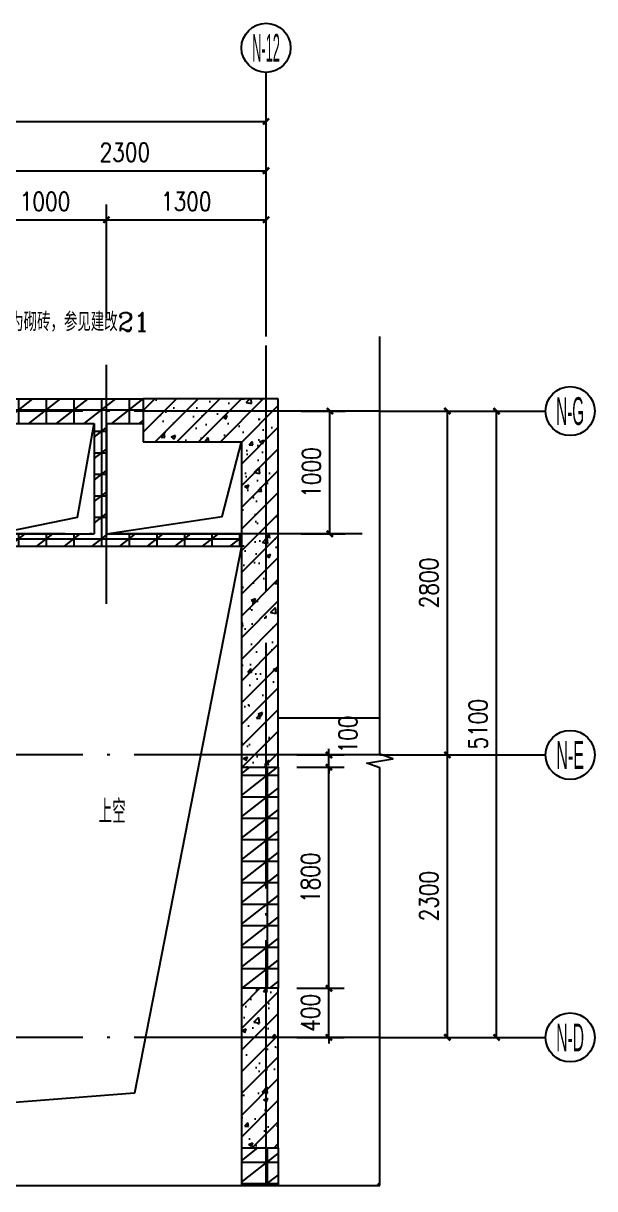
# Model space of a CAD drawing. Extents: x 718358 to 1668613, y -348838 to -159582.
# Drawn here: x 774686 to 779340, y -194992 to -185502 of the extents above; entities that cross this region are included whole.
import ezdxf
from ezdxf.enums import TextEntityAlignment as Align

# ---------------------------------------------------------------- set-up
doc = ezdxf.new("R2010")
doc.units = 0
doc.header["$LTSCALE"] = 1000
doc.linetypes.add('DASH', pattern=[0.35, 0.25, -0.1])
doc.linetypes.add('DOTE', pattern=[2.42, 2, -0.2, 0.02, -0.2])
for name, color, linetype in [('变更', 6, 'Continuous'), ('建-可见线', 7, 'Continuous'), ('建-墙体', 2, 'Continuous'), ('建-尺寸', 73, 'Continuous'), ('建-影线', 8, 'Continuous'), ('建-房间名', 7, 'Continuous'), ('建-柱子', 6, 'Continuous'), ('建-符号', 3, 'Continuous'), ('建-轴标', 3, 'Continuous'), ('建-轴网', 14, 'DOTE')]:
    doc.layers.add(name, color=color, linetype=linetype)
doc.styles.add('_TCH_AXIS', font='gt宽度调整.shx', dxfattribs={"bigfont": 'gt国标汉字.shx'})
doc.styles.add('_TCH_LABEL', font='COMPLEX', dxfattribs={"bigfont": 'GBCBIG'})
doc.styles.add('DIM_FONT', font='SIMPLEX.shx', dxfattribs={"width": 0.8, "bigfont": 'GBCBIG.shx'})
doc.dimstyles.new('DIMN50', dxfattribs={"dimscale": 0.5, "dimtxt": 300, "dimasz": 100, "dimexe": 250, "dimexo": 300, "dimgap": 150, "dimtad": 1, "dimdec": 0, "dimzin": 0, "dimdsep": 46, "dimtxsty": 'DIM_FONT', "dimblk": 'ARCHTICK', "dimcen": 0.09, "dimdle": 1, "dimclrt": 7, "dimazin": 2, "dimtfac": 1, "dimtdec": 0, "dimtix": 1, "dimtmove": 2, "dimatfit": 3, "dimldrblk": 'ARCHTICK', "dimfxl": 1, "dimtolj": 1, "dimtzin": 0, "dimarcsym": 0})
pattern_1 = [(45, (0, 0), (-88.388348, 88.388348), []), (50, (0, 0), (358.63009, -31.37607), [37.5, -412.5]), (355, (0, 0), (-69.37567, 376.09607), [30, -330]), (100.4514, (29.9, -2.6), (289.25469, 344.71977), [31.8701, -350.57106]), (46.1842, (0, 100), (533.62052, -82.7595), [56.25, -618.75]), (96.6356, (44.47, 93.1), (467.33135, 487.05894), [47.80514, -525.8565]), (351.1842, (0, 100), (467.33097, 487.0593), [45, -495]), (21, (50, 75), (298.45353, -201.30945), [37.5, -412.5]), (326, (50, 75), (121.65767, 362.57502), [30, -330]), (71.4514, (74.87, 58.22), (420.11131, 161.26525), [31.8701, -350.57106]), (37.5, (0, 0), (6.079928, 166.446927), [0, -326, 0, -335, 0, -331.25]), (7.5, (0, 0), (131.53477, 197.205856), [0, -191, 0, -318.5, 0, -126.25]), (327.5, (-111.5, 0), (266.911218, -11.277436), [0, -125, 0, -390, 0, -517.5]), (317.5, (-161.5, 0), (291.593085, 50.05249), [0, -162.5, 0, -259, 0, -367.5])]
pattern_2 = [(0, (0, 0), (0, 175), []), (37.875, (200, 0), (-84.807639, 109.038328), []), (90, (200, 0), (-225, 1e-14), [])]

# ---------------------------------------------------------------- blocks, each defined once
blk = doc.blocks.new('_ArchTick')
at = {"color": 0, "linetype": 'ByBlock', "const_width": 0.4}
blk.add_lwpolyline([(-0.5, -0.5), (0.5, 0.5)], dxfattribs=at)
blk = doc.blocks.new('*D1001')
at = {"layer": 'Defpoints', "color": 0, "transparency": 16777216}
for p in [(776797.9, -188660.1), (777182.8, -188660.1), (776797.9, -189660.1)]:
    blk.add_point(p, dxfattribs=at)
at = {"layer": '建-尺寸', "color": 0, "lineweight": -2, "transparency": 16777216}
for p, q in [((776947.9, -188660.1), (777307.8, -188660.1)), ((777182.8, -189660.6), (777182.8, -188659.6)), ((776947.9, -189660.1), (777307.8, -189660.1))]:
    blk.add_line(p, q, dxfattribs=at)
at = {"layer": '建-尺寸', "color": 0, "lineweight": -2, "transparency": 16777216, "xscale": 50, "yscale": 50, "zscale": 50}
for p, rotation in [((777182.8, -188660.1), 90), ((777182.8, -189660.1), 270)]:
    blk.add_blockref('_ArchTick', p, dxfattribs=dict(at, rotation=rotation))
at = {"layer": '建-尺寸', "color": 7, "transparency": 16777216, "insert": (777032.8, -189160.1), "char_height": 150, "attachment_point": 5, "rotation": 90, "style": 'DIM_FONT'}
blk.add_mtext('\\A1;1000', dxfattribs=at)
blk = doc.blocks.new('*D1007')
at = {"layer": 'Defpoints', "color": 0, "transparency": 16777216}
for p in [(776762.8, -191460.1), (777175.2, -191460.1), (776762.8, -191560.1)]:
    blk.add_point(p, dxfattribs=at)
at = {"layer": '建-尺寸', "color": 0, "lineweight": -2, "transparency": 16777216}
for p, q in [((776912.8, -191460.1), (777300.2, -191460.1)), ((777175.2, -191460.1), (777175.2, -191410.1)), ((777175.2, -191560.1), (777175.2, -191460.1)), ((776912.8, -191560.1), (777300.2, -191560.1)), ((777175.2, -191560.1), (777175.2, -191610.1))]:
    blk.add_line(p, q, dxfattribs=at)
at = {"layer": '建-尺寸', "color": 0, "lineweight": -2, "transparency": 16777216, "xscale": 50, "yscale": 50, "zscale": 50}
for p, rotation in [((777175.2, -191460.1), 270), ((777175.2, -191560.1), 90)]:
    blk.add_blockref('_ArchTick', p, dxfattribs=dict(at, rotation=rotation))
at = {"layer": '建-尺寸', "color": 7, "transparency": 16777216, "insert": (777330.2, -191293.5), "char_height": 150, "attachment_point": 5, "rotation": 90, "style": 'DIM_FONT'}
blk.add_mtext('\\A1;100', dxfattribs=at)
blk = doc.blocks.new('*D1008')
at = {"layer": 'Defpoints', "color": 0, "transparency": 16777216}
for p in [(776762.8, -191560.1), (777175.2, -191560.1), (776762.8, -193360.1)]:
    blk.add_point(p, dxfattribs=at)
at = {"layer": '建-尺寸', "color": 0, "lineweight": -2, "transparency": 16777216}
for p, q in [((776912.8, -191560.1), (777300.2, -191560.1)), ((777175.2, -193360.6), (777175.2, -191559.6)), ((776912.8, -193360.1), (777300.2, -193360.1))]:
    blk.add_line(p, q, dxfattribs=at)
at = {"layer": '建-尺寸', "color": 0, "lineweight": -2, "transparency": 16777216, "xscale": 50, "yscale": 50, "zscale": 50}
for p, rotation in [((777175.2, -191560.1), 90), ((777175.2, -193360.1), 270)]:
    blk.add_blockref('_ArchTick', p, dxfattribs=dict(at, rotation=rotation))
at = {"layer": '建-尺寸', "color": 7, "transparency": 16777216, "insert": (777025.2, -192460.1), "char_height": 150, "attachment_point": 5, "rotation": 90, "style": 'DIM_FONT'}
blk.add_mtext('\\A1;1800', dxfattribs=at)
blk = doc.blocks.new('*D1009')
at = {"layer": 'Defpoints', "color": 0, "transparency": 16777216}
for p in [(776762.8, -193360.1), (777175.2, -193360.1), (776762.8, -193760.1)]:
    blk.add_point(p, dxfattribs=at)
at = {"layer": '建-尺寸', "color": 0, "lineweight": -2, "transparency": 16777216}
for p, q in [((776912.8, -193360.1), (777300.2, -193360.1)), ((777175.2, -193360.1), (777175.2, -193310.1)), ((777175.2, -193760.1), (777175.2, -193360.1)), ((776912.8, -193760.1), (777300.2, -193760.1)), ((777175.2, -193760.1), (777175.2, -193810.1))]:
    blk.add_line(p, q, dxfattribs=at)
at = {"layer": '建-尺寸', "color": 0, "lineweight": -2, "transparency": 16777216, "xscale": 50, "yscale": 50, "zscale": 50}
for p, rotation in [((777175.2, -193360.1), 270), ((777175.2, -193760.1), 90)]:
    blk.add_blockref('_ArchTick', p, dxfattribs=dict(at, rotation=rotation))
at = {"layer": '建-尺寸', "color": 7, "transparency": 16777216, "insert": (777025.2, -193560.1), "char_height": 150, "attachment_point": 5, "rotation": 90, "style": 'DIM_FONT'}
blk.add_mtext('\\A1;400', dxfattribs=at)
blk = doc.blocks.new('*D1146')
at = {"layer": 'Defpoints', "color": 0, "transparency": 16777216}
for p in [(778165.5, -188660.1), (778539.9, -188660.1), (778165.5, -193760.1)]:
    blk.add_point(p, dxfattribs=at)
at = {"layer": '建-尺寸', "color": 0, "lineweight": -2, "transparency": 16777216}
for p, q in [((778315.5, -188660.1), (778664.9, -188660.1)), ((778539.9, -193760.6), (778539.9, -188659.6)), ((778315.5, -193760.1), (778664.9, -193760.1))]:
    blk.add_line(p, q, dxfattribs=at)
at = {"layer": '建-尺寸', "color": 0, "lineweight": -2, "transparency": 16777216, "xscale": 50, "yscale": 50, "zscale": 50}
for p, rotation in [((778539.9, -188660.1), 90), ((778539.9, -193760.1), 270)]:
    blk.add_blockref('_ArchTick', p, dxfattribs=dict(at, rotation=rotation))
at = {"layer": '建-尺寸', "color": 7, "transparency": 16777216, "insert": (778389.9, -191210.1), "char_height": 150, "attachment_point": 5, "rotation": 90, "style": 'DIM_FONT'}
blk.add_mtext('\\A1;5100', dxfattribs=at)
blk = doc.blocks.new('*D1147')
at = {"layer": 'Defpoints', "color": 0, "transparency": 16777216}
for p in [(777589.9, -188660.1), (778139.9, -188660.1), (777589.9, -191460.1)]:
    blk.add_point(p, dxfattribs=at)
at = {"layer": '建-尺寸', "color": 0, "lineweight": -2, "transparency": 16777216}
for p, q in [((777739.9, -188660.1), (778264.9, -188660.1)), ((778139.9, -191460.6), (778139.9, -188659.6)), ((777739.9, -191460.1), (778264.9, -191460.1))]:
    blk.add_line(p, q, dxfattribs=at)
at = {"layer": '建-尺寸', "color": 0, "lineweight": -2, "transparency": 16777216, "xscale": 50, "yscale": 50, "zscale": 50}
for p, rotation in [((778139.9, -188660.1), 90), ((778139.9, -191460.1), 270)]:
    blk.add_blockref('_ArchTick', p, dxfattribs=dict(at, rotation=rotation))
at = {"layer": '建-尺寸', "color": 7, "transparency": 16777216, "insert": (777989.9, -190060.1), "char_height": 150, "attachment_point": 5, "rotation": 90, "style": 'DIM_FONT'}
blk.add_mtext('\\A1;2800', dxfattribs=at)
blk = doc.blocks.new('*D1148')
at = {"layer": 'Defpoints', "color": 0, "transparency": 16777216}
for p in [(777589.9, -191460.1), (778139.9, -191460.1), (777589.9, -193760.1)]:
    blk.add_point(p, dxfattribs=at)
at = {"layer": '建-尺寸', "color": 0, "lineweight": -2, "transparency": 16777216}
for p, q in [((777739.9, -191460.1), (778264.9, -191460.1)), ((778139.9, -193760.6), (778139.9, -191459.6)), ((777739.9, -193760.1), (778264.9, -193760.1))]:
    blk.add_line(p, q, dxfattribs=at)
at = {"layer": '建-尺寸', "color": 0, "lineweight": -2, "transparency": 16777216, "xscale": 50, "yscale": 50, "zscale": 50}
for p, rotation in [((778139.9, -191460.1), 90), ((778139.9, -193760.1), 270)]:
    blk.add_blockref('_ArchTick', p, dxfattribs=dict(at, rotation=rotation))
at = {"layer": '建-尺寸', "color": 7, "transparency": 16777216, "insert": (777989.9, -192610.1), "char_height": 150, "attachment_point": 5, "rotation": 90, "style": 'DIM_FONT'}
blk.add_mtext('\\A1;2300', dxfattribs=at)
blk = doc.blocks.new('*D1265')
at = {"layer": 'Defpoints', "color": 0, "transparency": 16777216}
for p in [(776662.9, -186302.4), (765762.8, -188052.4), (776662.9, -188052.4)]:
    blk.add_point(p, dxfattribs=at)
at = {"layer": '建-尺寸', "color": 0, "lineweight": -2, "transparency": 16777216}
for p, q in [((765762.8, -187902.4), (765762.8, -186177.4)), ((776662.9, -187902.4), (776662.9, -186177.4)), ((765762.3, -186302.4), (776663.4, -186302.4))]:
    blk.add_line(p, q, dxfattribs=at)
at = {"layer": '建-尺寸', "color": 0, "lineweight": -2, "transparency": 16777216, "xscale": 50, "yscale": 50, "zscale": 50, "rotation": 180}
blk.add_blockref('_ArchTick', (765762.8, -186302.4), dxfattribs=at)
at = {"layer": '建-尺寸', "color": 0, "lineweight": -2, "transparency": 16777216, "xscale": 50, "yscale": 50, "zscale": 50}
blk.add_blockref('_ArchTick', (776662.9, -186302.4), dxfattribs=at)
at = {"layer": '建-尺寸', "color": 7, "transparency": 16777216, "insert": (771212.9, -186152.4), "char_height": 150, "attachment_point": 5, "style": 'DIM_FONT'}
blk.add_mtext('\\A1;10900', dxfattribs=at)
blk = doc.blocks.new('*D1266')
at = {"layer": 'Defpoints', "color": 0, "transparency": 16777216}
for p in [(776662.9, -186702.4), (774362.8, -188052.4), (776662.9, -188052.4)]:
    blk.add_point(p, dxfattribs=at)
at = {"layer": '建-尺寸', "color": 0, "lineweight": -2, "transparency": 16777216}
for p, q in [((774362.8, -187902.4), (774362.8, -186577.4)), ((776662.9, -187902.4), (776662.9, -186577.4)), ((774362.3, -186702.4), (776663.4, -186702.4))]:
    blk.add_line(p, q, dxfattribs=at)
at = {"layer": '建-尺寸', "color": 0, "lineweight": -2, "transparency": 16777216, "xscale": 50, "yscale": 50, "zscale": 50, "rotation": 180}
blk.add_blockref('_ArchTick', (774362.8, -186702.4), dxfattribs=at)
at = {"layer": '建-尺寸', "color": 0, "lineweight": -2, "transparency": 16777216, "xscale": 50, "yscale": 50, "zscale": 50}
blk.add_blockref('_ArchTick', (776662.9, -186702.4), dxfattribs=at)
at = {"layer": '建-尺寸', "color": 7, "transparency": 16777216, "insert": (775512.9, -186552.4), "char_height": 150, "attachment_point": 5, "style": 'DIM_FONT'}
blk.add_mtext('\\A1;2300', dxfattribs=at)
blk = doc.blocks.new('*D1271')
at = {"layer": 'Defpoints', "color": 0, "transparency": 16777216}
for p in [(776662.8, -187102.4), (775362.8, -188052.4), (776662.8, -188052.4)]:
    blk.add_point(p, dxfattribs=at)
at = {"layer": '建-尺寸', "color": 0, "lineweight": -2, "transparency": 16777216}
for p, q in [((775362.8, -187902.4), (775362.8, -186977.4)), ((776662.8, -187902.4), (776662.8, -186977.4)), ((775362.3, -187102.4), (776663.3, -187102.4))]:
    blk.add_line(p, q, dxfattribs=at)
at = {"layer": '建-尺寸', "color": 0, "lineweight": -2, "transparency": 16777216, "xscale": 50, "yscale": 50, "zscale": 50, "rotation": 180}
blk.add_blockref('_ArchTick', (775362.8, -187102.4), dxfattribs=at)
at = {"layer": '建-尺寸', "color": 0, "lineweight": -2, "transparency": 16777216, "xscale": 50, "yscale": 50, "zscale": 50}
blk.add_blockref('_ArchTick', (776662.8, -187102.4), dxfattribs=at)
at = {"layer": '建-尺寸', "color": 7, "transparency": 16777216, "insert": (776012.8, -186952.4), "char_height": 150, "attachment_point": 5, "style": 'DIM_FONT'}
blk.add_mtext('\\A1;1300', dxfattribs=at)
blk = doc.blocks.new('*D1272')
at = {"layer": 'Defpoints', "color": 0, "transparency": 16777216}
for p in [(775362.8, -187102.4), (774363, -188052.4), (775362.8, -188052.4)]:
    blk.add_point(p, dxfattribs=at)
at = {"layer": '建-尺寸', "color": 0, "lineweight": -2, "transparency": 16777216}
for p, q in [((774363, -187902.4), (774363, -186977.4)), ((775362.8, -187902.4), (775362.8, -186977.4)), ((774362.5, -187102.4), (775363.3, -187102.4))]:
    blk.add_line(p, q, dxfattribs=at)
at = {"layer": '建-尺寸', "color": 0, "lineweight": -2, "transparency": 16777216, "xscale": 50, "yscale": 50, "zscale": 50, "rotation": 180}
blk.add_blockref('_ArchTick', (774363, -187102.4), dxfattribs=at)
at = {"layer": '建-尺寸', "color": 0, "lineweight": -2, "transparency": 16777216, "xscale": 50, "yscale": 50, "zscale": 50}
blk.add_blockref('_ArchTick', (775362.8, -187102.4), dxfattribs=at)
at = {"layer": '建-尺寸', "color": 7, "transparency": 16777216, "insert": (774862.9, -186952.4), "char_height": 150, "attachment_point": 5, "style": 'DIM_FONT'}
blk.add_mtext('\\A1;1000', dxfattribs=at)

msp = doc.modelspace()

# ---------------------------------------------------------------- hatches: boundary and pattern name
at = {"layer": '建-影线'}
h = msp.add_hatch(dxfattribs=at)
h.set_pattern_fill('空心砖', color=256, scale=50, style=0)
h.set_pattern_definition(pattern_2)
h.paths.add_polyline_path([(774362.8, -188693.5), (774462.8, -188760.1), (775262.8, -188760.1), (775329.5, -188693.5), (775362.8, -188560.1), (774362.8, -188560.1)])
h = msp.add_hatch(dxfattribs=at)
h.set_pattern_fill('空心砖', color=256, scale=50, style=0)
h.set_pattern_definition(pattern_2)
h.paths.add_polyline_path([(775329.5, -188693.5), (775362.8, -188760.1), (775662.8, -188760.1), (775662.8, -188560.1), (775362.8, -188560.1)])
h = msp.add_hatch(dxfattribs=at)
h.set_pattern_fill('钢筋混凝土', color=256, scale=50, style=0)
h.set_pattern_definition(pattern_1)
h.paths.add_polyline_path([(776462.8, -188910.1), (776462.8, -191560.1), (776762.8, -191560.1), (776762.8, -188560.1), (775662.8, -188560.1), (775662.8, -188910.1)])
h = msp.add_hatch(dxfattribs=at)
h.set_pattern_fill('空心砖', color=256, scale=50, style=0)
h.set_pattern_definition(pattern_2)
h.paths.add_polyline_path([(775329.5, -188693.5), (775262.8, -188760.1), (775262.8, -189660.1), (775329.5, -189693.5), (775362.8, -189660.1), (775362.8, -188760.1)])
h = msp.add_hatch(dxfattribs=at)
h.set_pattern_fill('空心砖', color=256, scale=50, style=0)
h.set_pattern_definition(pattern_2)
h.paths.add_polyline_path([(774396.2, -189693.5), (774462.8, -189760.1), (775362.8, -189760.1), (775329.5, -189693.5), (775262.8, -189660.1), (774462.8, -189660.1)])
h = msp.add_hatch(dxfattribs=at)
h.set_pattern_fill('空心砖', color=256, scale=50, style=0)
h.set_pattern_definition(pattern_2)
h.paths.add_polyline_path([(776462.8, -189760.1), (776462.8, -189660.1), (775362.8, -189660.1), (775329.5, -189693.5), (775362.8, -189760.1)])
h = msp.add_hatch(dxfattribs=at)
h.set_pattern_fill('空心砖', color=256, scale=50, style=0)
h.set_pattern_definition(pattern_2)
h.paths.add_polyline_path([(776462.8, -193360.1), (776762.8, -193360.1), (776762.8, -191560.1), (776462.8, -191560.1)])
h = msp.add_hatch(dxfattribs=at)
h.set_pattern_fill('钢筋混凝土', color=256, scale=50, style=0)
h.set_pattern_definition(pattern_1)
h.paths.add_polyline_path([(776762.8, -193360.1), (776462.8, -193360.1), (776462.8, -194660.1), (776762.8, -194660.1)])
h = msp.add_hatch(dxfattribs=at)
h.set_pattern_fill('空心砖', color=256, scale=50, style=0)
h.set_pattern_definition(pattern_2)
h.paths.add_polyline_path([(776762.8, -194660.1), (776462.8, -194660.1), (776462.8, -194967.3), (776762.8, -194967.3)])

# ---------------------------------------------------------------- linework, layer by layer
at = {"layer": '建-可见线'}
for points in [[(777589.9, -191160.1), (776762.5, -191160.1)], [(777589.9, -191460.1), (776762.5, -191460.1)]]:
    msp.add_lwpolyline(points, dxfattribs=at)
at = {"layer": '建-可见线', "linetype": 'DASH'}
msp.add_lwpolyline([(777589.9, -194942.5, -0.016074), (777565.1, -194967.3)], format="xyb", dxfattribs=at)
at = {"layer": '建-墙体'}
for p, q in [((774362.8, -188560.1), (775362.8, -188560.1)), ((775362.8, -188560.1), (775662.8, -188560.1)), ((774462.8, -188760.1), (775262.8, -188760.1)), ((775262.8, -188760.1), (775262.8, -189660.1)), ((775362.8, -188760.1), (775362.8, -189660.1)), ((775362.8, -188760.1), (775662.8, -188760.1)), ((774462.8, -189660.1), (775262.8, -189660.1)), ((775362.8, -189660.1), (776462.8, -189660.1)), ((774462.8, -189760.1), (775362.8, -189760.1)), ((775362.8, -189760.1), (776462.8, -189760.1)), ((776462.8, -191560.1), (776462.8, -193360.1)), ((776762.8, -191560.1), (776762.8, -193360.1)), ((776462.8, -194660.1), (776462.8, -194967.3)), ((776762.8, -194660.1), (776762.8, -194967.3))]:
    msp.add_line(p, q, dxfattribs=at)
at = {"layer": '建-影线'}
for points in [[(774462.8, -189660.1), (775126.4, -189524), (775262.8, -188760.1)], [(775362.8, -189660.1), (776306.1, -189519.6), (776462.8, -188910.1)], [(776462.8, -189760.1), (775590.3, -194213.9), (765962.7, -194967.3)]]:
    msp.add_lwpolyline(points, dxfattribs=at)
at = {"layer": '建-柱子'}
for p, q in [((776762.8, -188560.1), (775662.8, -188560.1)), ((775662.8, -188560.1), (775662.8, -188910.1)), ((776762.8, -191560.1), (776762.8, -188560.1)), ((775662.8, -188910.1), (776462.8, -188910.1)), ((776462.8, -188910.1), (776462.8, -191560.1)), ((776462.8, -191560.1), (776762.8, -191560.1)), ((776762.8, -193360.1), (776462.8, -193360.1)), ((776462.8, -193360.1), (776462.8, -194660.1)), ((776762.8, -194660.1), (776762.8, -193360.1)), ((776462.8, -194660.1), (776762.8, -194660.1))]:
    msp.add_line(p, q, dxfattribs=at)
at = {"layer": '建-符号'}
for points in [[(777589.9, -194967.3), (777589.9, -191566.1), (777484.9, -191527.9), (777694.9, -191490.9), (777589.9, -191453.6), (777589.9, -188052.4)], [(764659.5, -194967.3), (771068.4, -194967.3), (771106.7, -194862.3), (771143.7, -195072.3), (771180.9, -194967.3), (777589.9, -194967.3)]]:
    msp.add_lwpolyline(points, dxfattribs=at)
at = {"layer": '建-轴标'}
for p, q in [((776662.8, -188052.4), (776662.8, -185902.4)), ((777589.9, -188660.1), (778939.9, -188660.1)), ((777589.9, -191460.1), (778939.9, -191460.1)), ((777589.9, -193760.1), (778939.9, -193760.1))]:
    msp.add_line(p, q, dxfattribs=at)
for centre in [(776662.8, -185702.4), (779139.9, -188660.1), (779139.9, -191460.1), (779139.9, -193760.1)]:
    msp.add_circle(centre, 200, dxfattribs=at)
at = {"layer": '建-轴网'}
for p, q in [((776662.8, -194967.3), (776662.8, -188052.4)), ((775362.8, -190229), (775362.8, -188283.2)), ((777589.9, -188660.1), (764659.5, -188660.1)), ((777445.7, -189660.1), (774362.8, -189660.1)), ((777589.9, -191460.1), (764659.5, -191460.1)), ((777589.9, -193760.1), (764659.5, -193760.1))]:
    msp.add_line(p, q, dxfattribs=at)

# ---------------------------------------------------------------- texts
at = {"layer": '变更', "style": '_TCH_LABEL'}
msp.add_text('此处窗取消，改为砌砖，参见建改21', height=151.915, dxfattribs=at).set_placement((773813.5, -188009.4))
at = {"layer": '建-房间名', "style": 'DIM_FONT', "width": 0.8}
msp.add_text('上空', height=192.91, dxfattribs=at).set_placement((775298.2, -192017.8))
at = {"layer": '建-轴标', "style": '_TCH_AXIS'}
for s, width, p, p2 in [('N-12', 0.269231, (776549.7, -185815.6), (776776, -185815.6)), ('N-G', 0.333333, (779026.7, -188773.3), (779253, -188773.3)), ('N-E', 0.344262, (779026.7, -191573.3), (779253, -191573.3)), ('N-D', 0.33871, (779026.7, -193873.3), (779253, -193873.3))]:
    msp.add_text(s, height=226.27, dxfattribs=dict(at, width=width)).set_placement(p, p2, align=Align.FIT)

# ---------------------------------------------------------------- dimensions: what is measured, and where the dimension line sits
at = {"layer": '建-尺寸'}
for p1, p2, distance, picture, middle in [((765762.8, -188052.4), (776662.9, -188052.4), 1750, '*D1265', (771212.9, -186152.4)), ((774362.8, -188052.4), (776662.9, -188052.4), 1350, '*D1266', (775512.9, -186552.4)), ((774363, -188052.4), (775362.8, -188052.4), 950, '*D1272', (774862.9, -186952.4)), ((775362.8, -188052.4), (776662.8, -188052.4), 950, '*D1271', (776012.8, -186952.4)), ((776797.9, -189660.1), (776797.9, -188660.1), -384.9, '*D1001', (777032.8, -189160.1)), ((777589.9, -191460.1), (777589.9, -188660.1), -550, '*D1147', (777989.9, -190060.1)), ((778165.5, -193760.1), (778165.5, -188660.1), -374.3, '*D1146', (778389.9, -191210.1)), ((777589.9, -193760.1), (777589.9, -191460.1), -550, '*D1148', (777989.9, -192610.1)), ((776762.8, -193360.1), (776762.8, -191560.1), -412.4, '*D1008', (777025.2, -192460.1)), ((776762.8, -193760.1), (776762.8, -193360.1), -412.4, '*D1009', (777025.2, -193560.1))]:
    dim = msp.add_aligned_dim(p1=p1, p2=p2, distance=distance, dimstyle='DIMN50', dxfattribs=at)
    dim.commit()
    dim.dimension.update_dxf_attribs({"geometry": picture, "text_midpoint": middle})
dim = msp.add_linear_dim(base=(777175.2, -191460.1), p1=(776762.8, -191560.1), p2=(776762.8, -191460.1), angle=90, dimstyle='DIMN50', dxfattribs=at)
dim.commit()
dim.dimension.update_dxf_attribs({"geometry": '*D1007', "text_midpoint": (777330.2, -191293.5), "dimtype": 161})

doc.saveas('drawing.dxf')
